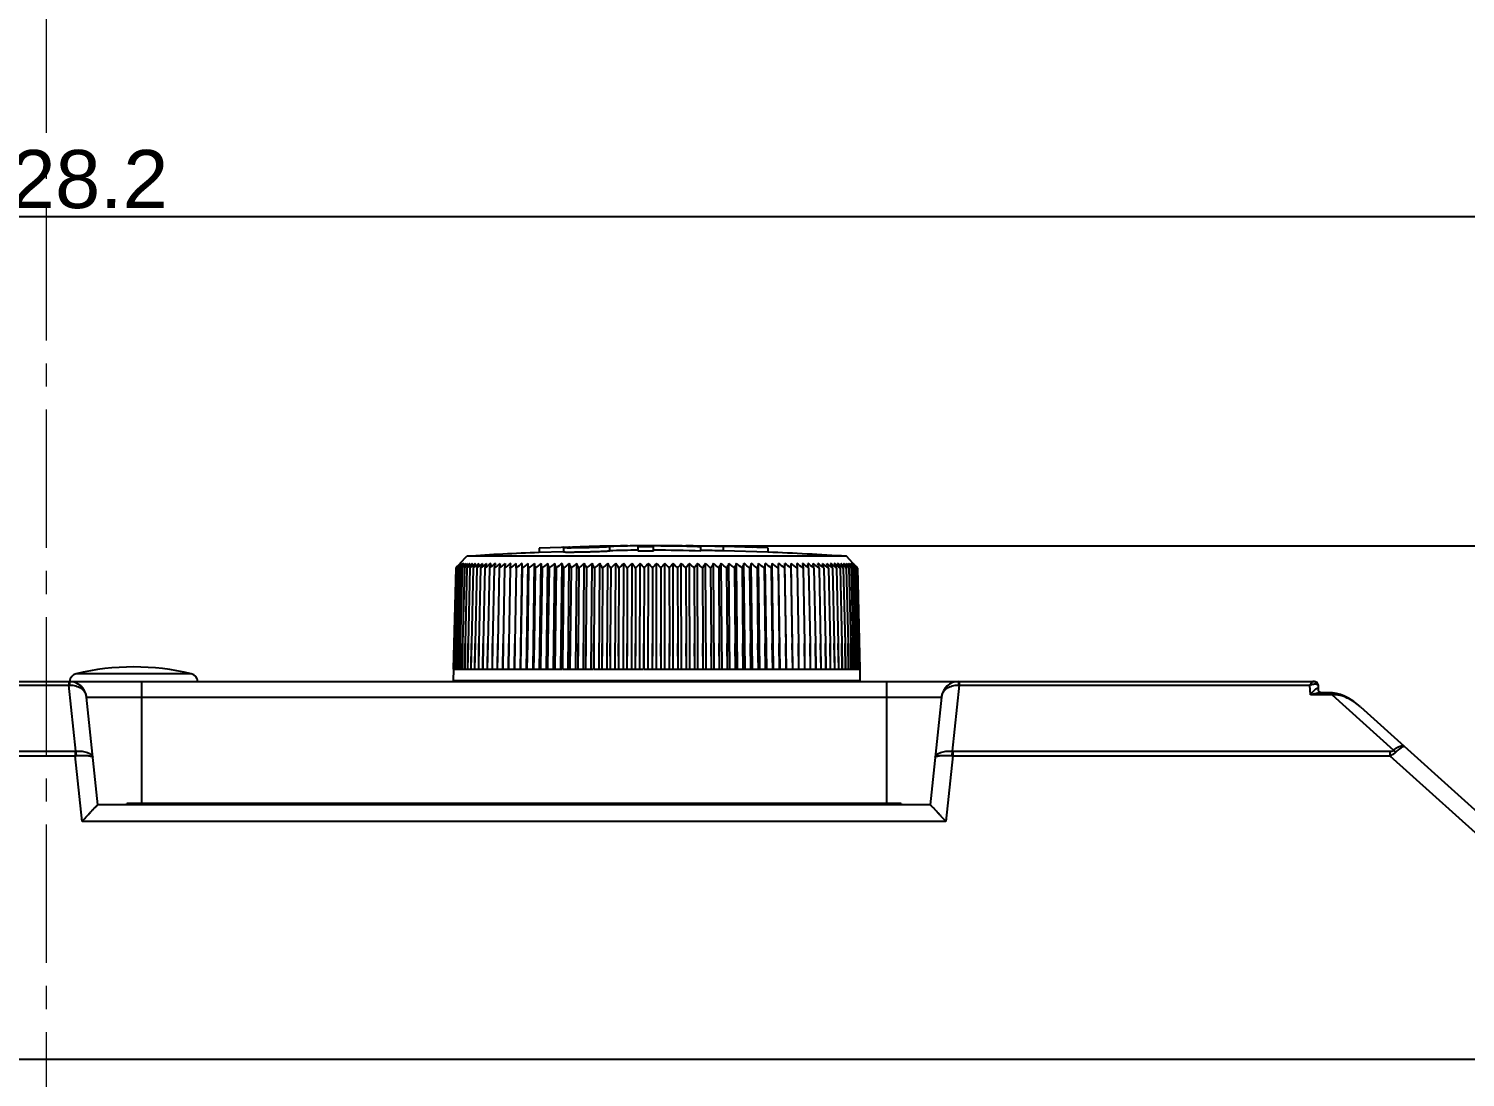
# Model space of a CAD drawing. Header units: millimetres. Extents: x 5329 to 6973, y -914 to -356.
# Drawn here: x 6537.2 to 6636.1, y -632.5 to -560.3 of the extents above; entities that cross this region are included whole.
import ezdxf

# ---------------------------------------------------------------- set-up
doc = ezdxf.new("R2010")
doc.units = ezdxf.units.MM
doc.header["$PDMODE"] = 3
doc.header["$PDSIZE"] = 1
doc.linetypes.add('CENTER', pattern=[17.8, 10.75, -2.35, 2.35, -2.35])
doc.linetypes.add('CENTER2', pattern=[28.575, 19.05, -3.175, 3.175, -3.175])
doc.layers.get('0').update_dxf_attribs({"linetype": 'CONTINUOUS'})
doc.layers.get('Defpoints').update_dxf_attribs({"linetype": 'CONTINUOUS'})
doc.layers.add('3', color=112, linetype='CENTER', lineweight=15)
doc.layers.add('Dim', color=1, linetype='CONTINUOUS')
doc.styles.add('OMI-1', font='arial.ttf', dxfattribs={"oblique": 1})
doc.dimstyles.new('1', dxfattribs={"dimtxt": 4, "dimasz": 2.5, "dimexe": 0.8, "dimexo": 0.3, "dimgap": 0.5, "dimtad": 1, "dimtoh": 1, "dimdec": 1, "dimzin": 0, "dimdsep": 46, "dimtxsty": 'OMI-1', "dimcen": 0, "dimclrd": 256, "dimclre": 256, "dimclrt": 256, "dimadec": 0, "dimazin": 0, "dimtfac": 0.8, "dimtdec": 1, "dimtix": 1, "dimtmove": 0, "dimatfit": 3, "dimfxl": 1, "dimtolj": 1, "dimtzin": 0, "dimarcsym": 0})

# ---------------------------------------------------------------- blocks, each defined once
blk = doc.blocks.new('*D6100')
at = {"layer": 'Defpoints', "color": 0}
for p in [(6653.903, -573.242), (6425.679, -626.76), (6653.903, -631.518)]:
    blk.add_point(p, dxfattribs=at)
at = {"layer": 'Dim', "lineweight": -2}
for p, q in [((6425.679, -626.46), (6425.679, -572.442)), ((6653.903, -631.218), (6653.903, -572.442)), ((6428.179, -573.242), (6651.403, -573.242))]:
    blk.add_line(p, q, dxfattribs=at)
at = {"layer": 'Dim'}
for points in [[(6428.179, -572.826), (6428.179, -573.659), (6425.679, -573.242)], [(6651.403, -573.659), (6651.403, -572.826), (6653.903, -573.242)]]:
    blk.add_solid(points, dxfattribs=at)
at = {"layer": 'Dim', "insert": (6539.791, -570.7), "char_height": 4, "attachment_point": 5, "style": 'OMI-1'}
blk.add_mtext('\\A1;228.2', dxfattribs=at)
blk = doc.blocks.new('*D6103')
at = {"layer": 'Defpoints', "color": 0}
for p in [(6580.446, -595.917), (6681.142, -770.807), (6696.606, -770.807)]:
    blk.add_point(p, dxfattribs=at)
at = {"layer": 'Dim', "lineweight": -2}
for p, q in [((6580.746, -595.917), (6697.406, -595.917)), ((6696.606, -598.417), (6696.606, -768.307)), ((6681.442, -770.807), (6697.406, -770.807))]:
    blk.add_line(p, q, dxfattribs=at)
at = {"layer": 'Dim'}
for points in [[(6697.022, -598.417), (6696.189, -598.417), (6696.606, -595.917)], [(6696.189, -768.307), (6697.022, -768.307), (6696.606, -770.807)]]:
    blk.add_solid(points, dxfattribs=at)
at = {"layer": 'Dim', "insert": (6694.063, -684.432), "char_height": 4, "attachment_point": 5, "rotation": 90, "style": 'OMI-1'}
blk.add_mtext('\\A1;\\A1;175.0', dxfattribs=at)

msp = doc.modelspace()

# ---------------------------------------------------------------- linework, layer by layer
at = {"color": 7, "linetype": 'Continuous'}
for p, q in [((6575.413, -595.981), (6572.353, -596.08)), ((6572.353, -596.08), (6572.353, -596.381)), ((6574.044, -596.326), (6572.353, -596.381)), ((6574.032, -596.026), (6573.929, -596.029)), ((6574.044, -596.025), (6574.032, -596.026)), ((6574.045, -596.061), (6574.045, -596.361)), ((6574.454, -596.012), (6574.413, -596.013)), ((6575.094, -596.066), (6575.009, -596.067)), ((6575.55, -595.992), (6575.619, -595.991)), ((6575.701, -596.053), (6575.62, -596.055)), ((6576.111, -595.98), (6576.145, -595.98)), ((6577.041, -595.955), (6577.211, -595.951)), ((6577.194, -595.951), (6577.211, -595.951)), ((6577.195, -595.985), (6577.195, -596.285)), ((6579.178, -596.29), (6579.178, -595.925)), ((6580.228, -596.286), (6580.228, -595.921)), ((6580.369, -595.922), (6580.228, -595.921)), ((6580.524, -595.923), (6580.369, -595.922)), ((6582.525, -595.959), (6582.378, -595.955)), ((6582.447, -595.937), (6582.447, -595.927)), ((6583.497, -596.292), (6583.497, -595.941)), ((6585.043, -596.27), (6585.043, -595.97)), ((6588.103, -596.063), (6585.043, -595.97)), ((6588.103, -596.364), (6585.043, -596.27)), ((6586.032, -596), (6586.003, -595.999)), ((6586.619, -596.018), (6586.528, -596.015)), ((6587.039, -596.031), (6586.619, -596.018)), ((6588.103, -596.063), (6588.103, -596.364)), ((6566.783, -597.289), (6566.832, -597.235)), ((6566.832, -597.235), (6566.881, -597.182)), ((6566.93, -597.129), (6566.879, -597.182)), ((6566.881, -597.182), (6566.93, -597.129)), ((6566.953, -597.129), (6566.901, -597.182)), ((6566.907, -597.182), (6566.953, -597.129)), ((6566.928, -597.127), (6567.381, -596.644)), ((6593.511, -596.644), (6567.381, -596.644)), ((6567.382, -597.193), (6567.425, -597.129)), ((6570.369, -597.453), (6570.399, -597.129)), ((6570.774, -597.453), (6570.787, -597.129)), ((6571.068, -604.407), (6571.191, -597.129)), ((6571.196, -597.453), (6571.191, -597.129)), ((6571.494, -604.407), (6571.612, -597.129)), ((6571.634, -597.453), (6571.612, -597.129)), ((6571.936, -604.407), (6572.048, -597.129)), ((6572.393, -604.407), (6572.499, -597.129)), ((6572.864, -604.407), (6572.964, -597.129)), ((6573.349, -604.407), (6573.443, -597.129)), ((6573.846, -604.407), (6573.933, -597.129)), ((6574.354, -604.407), (6574.435, -597.129)), ((6574.874, -604.407), (6574.947, -597.129)), ((6575.403, -604.407), (6575.469, -597.129)), ((6575.94, -604.407), (6576, -597.129)), ((6576.486, -604.407), (6576.538, -597.129)), ((6577.039, -604.407), (6577.084, -597.129)), ((6577.597, -604.407), (6577.635, -597.129)), ((6578.161, -604.407), (6578.191, -597.129)), ((6578.729, -604.407), (6578.751, -597.129)), ((6579.299, -604.407), (6579.315, -597.129)), ((6579.872, -604.407), (6579.88, -597.129)), ((6580.446, -604.407), (6580.446, -597.129)), ((6581.02, -604.407), (6581.012, -597.129)), ((6581.592, -604.407), (6581.577, -597.129)), ((6582.163, -604.407), (6582.14, -597.129)), ((6582.731, -604.407), (6582.7, -597.129)), ((6583.294, -604.407), (6583.257, -597.129)), ((6583.853, -604.407), (6583.808, -597.129)), ((6584.406, -604.407), (6584.353, -597.129)), ((6584.951, -604.407), (6584.892, -597.129)), ((6585.489, -604.407), (6585.423, -597.129)), ((6586.018, -604.407), (6585.945, -597.129)), ((6586.537, -604.407), (6586.457, -597.129)), ((6587.046, -604.407), (6586.959, -597.129)), ((6587.543, -604.407), (6587.449, -597.129)), ((6588.027, -604.407), (6587.927, -597.129)), ((6588.499, -604.407), (6588.392, -597.129)), ((6588.956, -604.407), (6588.843, -597.129)), ((6589.28, -597.129), (6589.257, -597.453)), ((6589.398, -604.407), (6589.28, -597.129)), ((6589.7, -597.129), (6589.696, -597.453)), ((6589.824, -604.407), (6589.7, -597.129)), ((6590.105, -597.129), (6590.118, -597.453)), ((6590.493, -597.129), (6590.523, -597.453)), ((6593.467, -597.129), (6593.51, -597.193)), ((6593.964, -597.127), (6593.511, -596.644)), ((6593.991, -597.182), (6593.938, -597.129)), ((6593.938, -597.129), (6593.985, -597.182)), ((6594.013, -597.182), (6593.962, -597.129)), ((6593.962, -597.129), (6594.011, -597.182)), ((6594.011, -597.182), (6594.06, -597.235)), ((6594.06, -597.235), (6594.109, -597.289)), ((6566.622, -597.453), (6566.446, -604.407)), ((6566.635, -597.453), (6566.503, -602.647)), ((6566.671, -597.453), (6566.539, -602.647)), ((6566.731, -597.453), (6566.601, -602.647)), ((6566.713, -597.357), (6566.622, -597.453)), ((6566.723, -597.363), (6566.635, -597.453)), ((6566.744, -597.381), (6566.671, -597.453)), ((6566.816, -597.453), (6566.686, -602.647)), ((6566.789, -597.398), (6566.731, -597.453)), ((6566.832, -597.357), (6566.789, -597.398)), ((6566.924, -597.453), (6566.795, -602.647)), ((6566.875, -597.398), (6566.816, -597.453)), ((6566.997, -597.388), (6566.924, -597.453)), ((6567.057, -597.453), (6566.929, -602.647)), ((6566.965, -597.398), (6566.971, -597.39)), ((6567.144, -597.376), (6567.057, -597.453)), ((6567.057, -597.453), (6567.107, -597.38)), ((6567.057, -597.453), (6567.107, -597.38)), ((6567.212, -597.453), (6567.086, -602.647)), ((6567.314, -597.365), (6567.212, -597.453)), ((6567.391, -597.453), (6567.267, -602.647)), ((6567.593, -597.453), (6567.471, -602.647)), ((6567.817, -597.453), (6567.697, -602.647)), ((6568.064, -597.453), (6567.946, -602.647)), ((6568.332, -597.453), (6568.217, -602.647)), ((6568.622, -597.453), (6568.509, -602.647)), ((6568.932, -597.453), (6568.822, -602.647)), ((6569.262, -597.453), (6569.156, -602.647)), ((6569.612, -597.453), (6569.509, -602.647)), ((6569.982, -597.453), (6569.882, -602.647)), ((6570.369, -597.453), (6570.273, -602.647)), ((6570.774, -597.453), (6570.682, -602.647)), ((6571.196, -597.453), (6571.108, -602.647)), ((6571.634, -597.453), (6571.55, -602.647)), ((6572.088, -597.453), (6572.008, -602.647)), ((6572.557, -597.453), (6572.481, -602.647)), ((6573.039, -597.453), (6572.968, -602.647)), ((6573.534, -597.453), (6573.468, -602.647)), ((6574.041, -597.453), (6573.98, -602.647)), ((6574.56, -597.453), (6574.504, -602.647)), ((6575.089, -597.453), (6575.038, -602.647)), ((6575.627, -597.453), (6575.581, -602.647)), ((6576.174, -597.453), (6576.133, -602.647)), ((6576.728, -597.453), (6576.693, -602.647)), ((6577.289, -597.453), (6577.259, -602.647)), ((6577.856, -597.453), (6577.831, -602.647)), ((6578.426, -597.453), (6578.407, -602.647)), ((6579.001, -597.453), (6578.987, -602.647)), ((6579.578, -597.453), (6579.57, -602.647)), ((6580.156, -597.453), (6580.154, -602.647)), ((6580.735, -597.453), (6580.738, -602.647)), ((6581.314, -597.453), (6581.322, -602.647)), ((6581.891, -597.453), (6581.905, -602.647)), ((6582.465, -597.453), (6582.484, -602.647)), ((6583.036, -597.453), (6583.061, -602.647)), ((6583.602, -597.453), (6583.633, -602.647)), ((6584.163, -597.453), (6584.199, -602.647)), ((6584.718, -597.453), (6584.758, -602.647)), ((6585.264, -597.453), (6585.31, -602.647)), ((6585.803, -597.453), (6585.854, -602.647)), ((6586.332, -597.453), (6586.388, -602.647)), ((6586.85, -597.453), (6586.911, -602.647)), ((6587.358, -597.453), (6587.424, -602.647)), ((6587.853, -597.453), (6587.923, -602.647)), ((6588.335, -597.453), (6588.41, -602.647)), ((6588.803, -597.453), (6588.883, -602.647)), ((6589.257, -597.453), (6589.341, -602.647)), ((6589.696, -597.453), (6589.784, -602.647)), ((6590.118, -597.453), (6590.21, -602.647)), ((6590.523, -597.453), (6590.619, -602.647)), ((6590.91, -597.453), (6591.01, -602.647)), ((6591.279, -597.453), (6591.383, -602.647)), ((6591.629, -597.453), (6591.736, -602.647)), ((6591.96, -597.453), (6592.07, -602.647)), ((6592.27, -597.453), (6592.383, -602.647)), ((6592.559, -597.453), (6592.675, -602.647)), ((6592.828, -597.453), (6592.946, -602.647)), ((6593.074, -597.453), (6593.195, -602.647)), ((6593.299, -597.453), (6593.421, -602.647)), ((6593.5, -597.453), (6593.625, -602.647)), ((6593.679, -597.453), (6593.577, -597.365)), ((6593.679, -597.453), (6593.577, -597.365)), ((6593.679, -597.453), (6593.806, -602.647)), ((6593.835, -597.453), (6593.748, -597.376)), ((6593.784, -597.38), (6593.835, -597.453)), ((6593.835, -597.453), (6593.963, -602.647)), ((6593.967, -597.453), (6593.895, -597.388)), ((6593.921, -597.39), (6593.927, -597.398)), ((6593.967, -597.453), (6594.096, -602.647)), ((6594.076, -597.453), (6594.018, -597.399)), ((6594.103, -597.398), (6594.06, -597.357)), ((6594.076, -597.453), (6594.206, -602.647)), ((6594.16, -597.453), (6594.103, -597.398)), ((6594.221, -597.453), (6594.148, -597.381)), ((6594.16, -597.453), (6594.291, -602.647)), ((6594.257, -597.453), (6594.169, -597.363)), ((6594.218, -597.398), (6594.178, -597.357)), ((6594.269, -597.453), (6594.218, -597.398)), ((6594.221, -597.453), (6594.352, -602.647)), ((6594.257, -597.453), (6594.389, -602.647)), ((6594.269, -597.453), (6594.446, -604.407)), ((6566.503, -602.647), (6566.472, -604.407)), ((6566.473, -604.407), (6566.503, -602.647)), ((6566.539, -602.647), (6566.508, -604.407)), ((6566.51, -604.407), (6566.539, -602.647)), ((6566.601, -602.647), (6566.568, -604.407)), ((6566.572, -604.407), (6566.601, -602.647)), ((6566.686, -602.647), (6566.653, -604.407)), ((6566.658, -604.407), (6566.686, -602.647)), ((6566.795, -602.647), (6566.763, -604.407)), ((6566.768, -604.407), (6566.795, -602.647)), ((6566.929, -602.647), (6566.896, -604.407)), ((6566.903, -604.407), (6566.929, -602.647)), ((6567.086, -602.647), (6567.053, -604.407)), ((6567.061, -604.407), (6567.086, -602.647)), ((6567.267, -602.647), (6567.233, -604.407)), ((6567.242, -604.407), (6567.267, -602.647)), ((6567.471, -602.647), (6567.437, -604.407)), ((6567.447, -604.407), (6567.471, -602.647)), ((6567.697, -602.647), (6567.664, -604.407)), ((6567.674, -604.407), (6567.697, -602.647)), ((6567.946, -602.647), (6567.913, -604.407)), ((6567.924, -604.407), (6567.946, -602.647)), ((6568.217, -602.647), (6568.183, -604.407)), ((6568.196, -604.407), (6568.217, -602.647)), ((6568.509, -602.647), (6568.476, -604.407)), ((6568.49, -604.407), (6568.509, -602.647)), ((6568.822, -602.647), (6568.789, -604.407)), ((6568.804, -604.407), (6568.822, -602.647)), ((6569.156, -602.647), (6569.123, -604.407)), ((6569.139, -604.407), (6569.156, -602.647)), ((6569.509, -602.647), (6569.477, -604.407)), ((6569.493, -604.407), (6569.509, -602.647)), ((6569.882, -602.647), (6569.85, -604.407)), ((6569.867, -604.407), (6569.882, -602.647)), ((6570.273, -602.647), (6570.241, -604.407)), ((6570.26, -604.407), (6570.273, -602.647)), ((6570.682, -602.647), (6570.651, -604.407)), ((6570.67, -604.407), (6570.682, -602.647)), ((6571.108, -602.647), (6571.078, -604.407)), ((6571.097, -604.407), (6571.108, -602.647)), ((6571.55, -602.647), (6571.521, -604.407)), ((6571.541, -604.407), (6571.55, -602.647)), ((6572.008, -602.647), (6571.979, -604.407)), ((6572, -604.407), (6572.008, -602.647)), ((6572.481, -602.647), (6572.453, -604.407)), ((6572.475, -604.407), (6572.481, -602.647)), ((6572.968, -602.647), (6572.941, -604.407)), ((6572.963, -604.407), (6572.968, -602.647)), ((6573.468, -602.647), (6573.441, -604.407)), ((6573.464, -604.407), (6573.468, -602.647)), ((6573.98, -602.647), (6573.954, -604.407)), ((6573.978, -604.407), (6573.98, -602.647)), ((6574.504, -602.647), (6574.479, -604.407)), ((6574.503, -604.407), (6574.504, -602.647)), ((6575.038, -602.647), (6575.014, -604.407)), ((6575.038, -604.407), (6575.038, -602.647)), ((6575.581, -602.647), (6575.558, -604.407)), ((6575.583, -604.407), (6575.581, -602.647)), ((6576.133, -602.647), (6576.111, -604.407)), ((6576.137, -604.407), (6576.133, -602.647)), ((6576.693, -602.647), (6576.672, -604.407)), ((6576.697, -604.407), (6576.693, -602.647)), ((6577.259, -602.647), (6577.239, -604.407)), ((6577.265, -604.407), (6577.259, -602.647)), ((6577.831, -602.647), (6577.812, -604.407)), ((6577.838, -604.407), (6577.831, -602.647)), ((6578.407, -602.647), (6578.39, -604.407)), ((6578.416, -604.407), (6578.407, -602.647)), ((6578.987, -602.647), (6578.971, -604.407)), ((6578.997, -604.407), (6578.987, -602.647)), ((6579.57, -602.647), (6579.554, -604.407)), ((6579.581, -604.407), (6579.57, -602.647)), ((6580.154, -602.647), (6580.14, -604.407)), ((6580.166, -604.407), (6580.154, -602.647)), ((6580.738, -602.647), (6580.726, -604.407)), ((6580.752, -604.407), (6580.738, -602.647)), ((6581.322, -602.647), (6581.311, -604.407)), ((6581.337, -604.407), (6581.322, -602.647)), ((6581.905, -602.647), (6581.895, -604.407)), ((6581.921, -604.407), (6581.905, -602.647)), ((6582.484, -602.647), (6582.476, -604.407)), ((6582.502, -604.407), (6582.484, -602.647)), ((6583.061, -602.647), (6583.054, -604.407)), ((6583.08, -604.407), (6583.061, -602.647)), ((6583.633, -602.647), (6583.627, -604.407)), ((6583.652, -604.407), (6583.633, -602.647)), ((6584.199, -602.647), (6584.194, -604.407)), ((6584.22, -604.407), (6584.199, -602.647)), ((6584.758, -602.647), (6584.755, -604.407)), ((6584.78, -604.407), (6584.758, -602.647)), ((6585.31, -602.647), (6585.309, -604.407)), ((6585.333, -604.407), (6585.31, -602.647)), ((6585.854, -602.647), (6585.853, -604.407)), ((6585.878, -604.407), (6585.854, -602.647)), ((6586.413, -604.407), (6586.388, -602.647)), ((6586.388, -602.647), (6586.389, -604.407)), ((6586.937, -604.407), (6586.911, -602.647)), ((6586.911, -602.647), (6586.914, -604.407)), ((6587.45, -604.407), (6587.424, -602.647)), ((6587.424, -602.647), (6587.427, -604.407)), ((6587.951, -604.407), (6587.923, -602.647)), ((6587.923, -602.647), (6587.929, -604.407)), ((6588.439, -604.407), (6588.41, -602.647)), ((6588.41, -602.647), (6588.417, -604.407)), ((6588.912, -604.407), (6588.883, -602.647)), ((6588.883, -602.647), (6588.891, -604.407)), ((6589.371, -604.407), (6589.341, -602.647)), ((6589.341, -602.647), (6589.351, -604.407)), ((6589.814, -604.407), (6589.784, -602.647)), ((6589.784, -602.647), (6589.794, -604.407)), ((6590.241, -604.407), (6590.21, -602.647)), ((6590.21, -602.647), (6590.222, -604.407)), ((6590.65, -604.407), (6590.619, -602.647)), ((6590.619, -602.647), (6590.632, -604.407)), ((6591.042, -604.407), (6591.01, -602.647)), ((6591.01, -602.647), (6591.025, -604.407)), ((6591.383, -602.647), (6591.398, -604.407)), ((6591.415, -604.407), (6591.383, -602.647)), ((6591.736, -602.647), (6591.753, -604.407)), ((6591.769, -604.407), (6591.736, -602.647)), ((6592.102, -604.407), (6592.07, -602.647)), ((6592.07, -602.647), (6592.088, -604.407)), ((6592.416, -604.407), (6592.383, -602.647)), ((6592.383, -602.647), (6592.402, -604.407)), ((6592.708, -604.407), (6592.675, -602.647)), ((6592.675, -602.647), (6592.696, -604.407)), ((6592.979, -604.407), (6592.946, -602.647)), ((6592.946, -602.647), (6592.967, -604.407)), ((6593.228, -604.407), (6593.195, -602.647)), ((6593.195, -602.647), (6593.217, -604.407)), ((6593.455, -604.407), (6593.421, -602.647)), ((6593.421, -602.647), (6593.445, -604.407)), ((6593.658, -604.407), (6593.625, -602.647)), ((6593.625, -602.647), (6593.65, -604.407)), ((6593.839, -604.407), (6593.806, -602.647)), ((6593.806, -602.647), (6593.831, -604.407)), ((6593.996, -604.407), (6593.963, -602.647)), ((6593.963, -602.647), (6593.989, -604.407)), ((6594.129, -604.407), (6594.096, -602.647)), ((6594.096, -602.647), (6594.123, -604.407)), ((6594.238, -604.407), (6594.206, -602.647)), ((6594.206, -602.647), (6594.234, -604.407)), ((6594.323, -604.407), (6594.291, -602.647)), ((6594.291, -602.647), (6594.32, -604.407)), ((6594.384, -604.407), (6594.352, -602.647)), ((6594.352, -602.647), (6594.382, -604.407)), ((6594.42, -604.407), (6594.389, -602.647)), ((6594.389, -602.647), (6594.419, -604.407)), ((6548.408, -604.742), (6540.484, -604.742)), ((6566.46, -604.407), (6566.446, -605.207)), ((6566.446, -604.407), (6566.468, -604.407)), ((6594.446, -605.207), (6566.446, -605.207)), ((6566.473, -604.407), (6566.5, -604.407)), ((6566.51, -604.407), (6566.568, -604.407)), ((6566.572, -604.407), (6566.653, -604.407)), ((6566.658, -604.407), (6566.763, -604.407)), ((6566.768, -604.407), (6566.896, -604.407)), ((6566.903, -604.407), (6567.053, -604.407)), ((6567.061, -604.407), (6567.233, -604.407)), ((6567.242, -604.407), (6567.437, -604.407)), ((6567.447, -604.407), (6567.664, -604.407)), ((6567.674, -604.407), (6567.913, -604.407)), ((6567.924, -604.407), (6568.183, -604.407)), ((6568.196, -604.407), (6568.476, -604.407)), ((6568.49, -604.407), (6568.789, -604.407)), ((6568.804, -604.407), (6569.123, -604.407)), ((6569.139, -604.407), (6569.477, -604.407)), ((6569.493, -604.407), (6569.85, -604.407)), ((6569.867, -604.407), (6570.241, -604.407)), ((6570.26, -604.407), (6570.651, -604.407)), ((6570.67, -604.407), (6571.078, -604.407)), ((6571.097, -604.407), (6571.521, -604.407)), ((6571.541, -604.407), (6571.979, -604.407)), ((6572, -604.407), (6572.453, -604.407)), ((6572.475, -604.407), (6572.941, -604.407)), ((6572.963, -604.407), (6573.441, -604.407)), ((6573.464, -604.407), (6573.954, -604.407)), ((6573.978, -604.407), (6574.479, -604.407)), ((6574.503, -604.407), (6575.014, -604.407)), ((6575.038, -604.407), (6575.558, -604.407)), ((6575.583, -604.407), (6576.111, -604.407)), ((6576.046, -605.207), (6576.047, -605.257)), ((6576.137, -604.407), (6576.672, -604.407)), ((6576.697, -604.407), (6577.239, -604.407)), ((6577.265, -604.407), (6577.812, -604.407)), ((6577.838, -604.407), (6578.39, -604.407)), ((6578.416, -604.407), (6578.971, -604.407)), ((6578.997, -604.407), (6579.554, -604.407)), ((6579.581, -604.407), (6580.14, -604.407)), ((6580.166, -604.407), (6580.726, -604.407)), ((6580.752, -604.407), (6581.311, -604.407)), ((6581.337, -604.407), (6581.895, -604.407)), ((6581.921, -604.407), (6582.476, -604.407)), ((6582.502, -604.407), (6583.054, -604.407)), ((6583.08, -604.407), (6583.627, -604.407)), ((6583.652, -604.407), (6584.194, -604.407)), ((6584.22, -604.407), (6584.755, -604.407)), ((6584.78, -604.407), (6585.309, -604.407)), ((6584.845, -605.257), (6584.846, -605.207)), ((6585.333, -604.407), (6585.853, -604.407)), ((6585.878, -604.407), (6586.389, -604.407)), ((6586.413, -604.407), (6586.914, -604.407)), ((6586.937, -604.407), (6587.427, -604.407)), ((6587.45, -604.407), (6587.929, -604.407)), ((6587.951, -604.407), (6588.417, -604.407)), ((6588.439, -604.407), (6588.891, -604.407)), ((6588.912, -604.407), (6589.351, -604.407)), ((6589.371, -604.407), (6589.794, -604.407)), ((6589.814, -604.407), (6590.222, -604.407)), ((6590.241, -604.407), (6590.632, -604.407)), ((6590.65, -604.407), (6591.025, -604.407)), ((6591.042, -604.407), (6591.398, -604.407)), ((6591.415, -604.407), (6591.753, -604.407)), ((6591.769, -604.407), (6592.088, -604.407)), ((6592.102, -604.407), (6592.402, -604.407)), ((6592.416, -604.407), (6592.696, -604.407)), ((6592.708, -604.407), (6592.967, -604.407)), ((6592.979, -604.407), (6593.217, -604.407)), ((6593.228, -604.407), (6593.445, -604.407)), ((6593.455, -604.407), (6593.65, -604.407)), ((6593.658, -604.407), (6593.831, -604.407)), ((6593.839, -604.407), (6593.989, -604.407)), ((6593.996, -604.407), (6594.123, -604.407)), ((6594.129, -604.407), (6594.234, -604.407)), ((6594.238, -604.407), (6594.32, -604.407)), ((6594.323, -604.407), (6594.382, -604.407)), ((6594.384, -604.407), (6594.419, -604.407)), ((6594.424, -604.407), (6594.446, -604.407)), ((6594.432, -604.407), (6594.446, -605.207)), ((6530.721, -605.257), (6625.702, -605.257)), ((6530.721, -605.513), (6539.975, -605.513)), ((6539.975, -605.257), (6539.975, -605.513)), ((6540.454, -610.067), (6539.975, -605.513)), ((6544.976, -605.257), (6544.976, -613.657)), ((6596.276, -605.257), (6596.276, -613.657)), ((6601.277, -605.513), (6600.798, -610.067)), ((6601.277, -605.257), (6601.277, -605.513)), ((6601.277, -605.513), (6625.417, -605.513)), ((6625.452, -606.182), (6625.417, -605.513)), ((6626.943, -606.182), (6625.452, -606.182)), ((6626.021, -605.915), (6626.002, -605.542)), ((6626.04, -605.938), (6626.026, -605.913)), ((6626.943, -606.054), (6626.22, -606.054)), ((6626.943, -606.182), (6626.943, -606.054)), ((6626.943, -606.182), (6631.178, -609.994)), ((6541.976, -613.757), (6541.195, -606.332)), ((6541.195, -606.332), (6600.056, -606.332)), ((6600.056, -606.332), (6599.276, -613.757)), ((6628.891, -607.009), (6640.889, -617.812)), ((6455.059, -610.068), (6540.421, -610.068)), ((6540.421, -610.068), (6540.421, -610.381)), ((6600.831, -610.068), (6600.831, -610.381)), ((6600.831, -610.068), (6630.912, -610.068)), ((6630.912, -610.068), (6630.912, -610.381)), ((6455.059, -610.381), (6540.421, -610.381)), ((6540.895, -614.895), (6540.421, -610.381)), ((6600.831, -610.381), (6600.356, -614.895)), ((6600.831, -610.381), (6630.912, -610.381)), ((6630.912, -610.381), (6640.086, -618.641)), ((6599.277, -613.757), (6541.975, -613.757)), ((6543.976, -613.757), (6543.976, -613.657)), ((6597.276, -613.657), (6543.976, -613.657)), ((6597.276, -613.657), (6597.276, -613.757)), ((6600.356, -614.895), (6540.895, -614.895)), ((6434.946, -631.257), (6641.946, -631.257))]:
    msp.add_line(p, q, dxfattribs=at)
for points in [[(6626.22, -606.054), (6626.22, -606.054), (6626.206, -606.052), (6626.179, -606.046), (6626.146, -606.033), (6626.113, -606.014), (6626.082, -605.99), (6626.057, -605.963), (6626.039, -605.937)], [(6626.22, -606.054), (6626.218, -606.054), (6626.199, -606.051), (6626.166, -606.042), (6626.128, -606.023), (6626.092, -605.998), (6626.062, -605.969), (6626.04, -605.938)], [(6628.891, -607.009), (6628.641, -606.798), (6628.365, -606.595), (6628.085, -606.421), (6627.805, -606.275), (6627.525, -606.162), (6627.247, -606.086), (6626.974, -606.054), (6626.943, -606.054)]]:
    msp.add_lwpolyline(points, dxfattribs=at)
for centre, radius, start, end in [((6577.117, -660.54), 64.566, 91.71445, 91.87532), ((6577.379, -669.316), 73.346, 91.42905, 91.71417), ((6580.446, -796.217), 200.299, 90.57495, 91.43971), ((6576.232, -621.392), 25.393, 91.3806, 91.57635), ((6576.231, -621.353), 25.354, 91.17634, 91.38109), ((6577.172, -656.689), 60.718, 90.82458, 90.9695), ((6579.705, -696.138), 100.218, 91.52336, 91.94772), ((6580.447, -696.121), 100.204, 91.14976, 91.86003), ((6580.446, -696.26), 100.043, 90.72627, 91.86285), ((6579.704, -696.099), 100.18, 90.85188, 91.42598), ((6579.704, -696.083), 100.163, 90.72512, 90.85187), ((6580.446, -696.088), 100.171, 90.72511, 91.14973), ((6580.446, -796.217), 200.3, 90.06228, 90.36263), ((6580.446, -796.217), 200.231, 90.06223, 90.36268), ((6580.446, -796.217), 199.931, 90.06232, 90.36323), ((6579.703, -696.267), 100.047, 87.8265, 89.69897), ((6580.446, -696.079), 100.162, 88.85512, 89.99996), ((6579.703, -696.095), 100.176, 88.46974, 89.53059), ((6580.446, -796.217), 200.3, 89.12692, 89.42754), ((6579.702, -696.151), 100.232, 87.82983, 88.38559), ((6580.446, -796.217), 200.299, 88.68473, 89.12716), ((6580.446, -796.217), 199.999, 88.68276, 89.12585), ((6599.578, -628.314), 45.149, 136.40671, 136.71265), ((6599.549, -629.437), 45.895, 135.3467, 135.6634), ((6600.083, -626.22), 44.09, 138.80475, 139.14903), ((6599.381, -630.337), 46.382, 134.27717, 134.72168), ((6600.235, -624.957), 43.347, 140.05952, 140.52287), ((6599.34, -631.27), 46.977, 133.38384, 133.78772), ((6600.737, -623.893), 43.008, 141.51524, 141.97707), ((6599.657, -632.5), 48.029, 132.56899, 133.04242), ((6601.335, -622.799), 42.737, 143.08295, 143.5203), ((6599.771, -633.43), 48.716, 131.82618, 132.28087), ((6602.137, -621.744), 42.669, 144.76826, 145.18113), ((6599.919, -634.308), 49.378, 131.15286, 131.5873), ((6604.094, -621.324), 43.932, 146.68286, 147.08818), ((6600.099, -635.133), 50.013, 130.54573, 130.9602), ((6580.446, -796.217), 200, 92.31895, 93.74561), ((6605.137, -620.127), 44.032, 148.51282, 149.00722), ((6600.308, -635.898), 50.612, 130.00179, 130.39664), ((6601.049, -637.212), 51.962, 129.52073, 130.08033), ((6607.007, -619.255), 45.042, 150.57767, 151.051), ((6601.35, -637.91), 52.546, 129.09556, 129.65393), ((6609.426, -618.451), 46.607, 152.77478, 153.223), ((6601.667, -638.532), 53.071, 128.72637, 129.28361), ((6612.589, -617.723), 48.921, 155.10461, 155.52335), ((6601.997, -639.074), 53.531, 128.41136, 128.9676), ((6616.794, -617.082), 52.286, 157.56559, 157.9502), ((6602.339, -639.533), 53.921, 128.14898, 128.70439), ((6622.526, -616.543), 57.185, 160.15371, 160.49937), ((6602.69, -639.904), 54.237, 127.93794, 128.4927), ((6630.63, -616.124), 64.461, 162.8621, 163.16402), ((6603.048, -640.185), 54.474, 127.77722, 128.33154), ((6642.716, -615.857), 75.724, 165.68083, 165.93437), ((6603.412, -640.374), 54.631, 127.66603, 128.22013), ((6662.285, -615.807), 94.473, 168.59675, 168.79767), ((6603.781, -640.47), 54.706, 127.60382, 128.15794), ((6698.675, -616.14), 130.043, 171.59356, 171.73822), ((6604.153, -640.471), 54.698, 127.59031, 128.14467), ((6604.528, -640.378), 54.607, 127.62541, 128.18026), ((6604.906, -640.191), 54.432, 127.7093, 128.26488), ((6605.285, -639.912), 54.177, 127.8424, 128.39894), ((6453.91, -611.75), 119.04, 6.89771, 7.05524), ((6605.667, -639.542), 53.842, 128.02534, 128.58306), ((6485.702, -612.561), 88.159, 9.86759, 10.08197), ((6606.05, -639.084), 53.431, 128.25902, 128.81814), ((6503.468, -613.219), 71.335, 12.76831, 13.03599), ((6606.436, -638.54), 52.948, 128.54458, 129.1053), ((6514.734, -613.852), 61.044, 15.58289, 15.89968), ((6606.824, -637.916), 52.397, 128.88343, 129.44591), ((6522.464, -614.508), 54.324, 18.29722, 18.65848), ((6607.217, -637.214), 51.783, 129.27722, 129.8416), ((6528.062, -615.21), 49.773, 20.90018, 21.30101), ((6607.616, -636.439), 51.113, 129.7279, 130.2943), ((6532.279, -615.965), 46.641, 23.38359, 23.81909), ((6608.022, -635.598), 50.394, 130.2377, 130.80616), ((6535.553, -616.776), 44.49, 25.74209, 26.20747), ((6608.437, -634.695), 49.633, 130.80914, 131.37967), ((6538.158, -617.644), 43.046, 27.97282, 28.46355), ((6608.865, -633.738), 48.839, 131.44504, 132.01759), ((6540.272, -618.565), 42.128, 30.07505, 30.58693), ((6609.308, -632.732), 48.021, 132.14854, 132.72298), ((6542.017, -619.536), 41.614, 32.04984, 32.57908), ((6609.772, -631.684), 47.189, 132.92313, 133.49921), ((6543.481, -620.552), 41.414, 33.89963, 34.44284), ((6610.26, -630.602), 46.356, 133.77258, 134.34997), ((6544.725, -621.606), 41.463, 35.62793, 36.18215), ((6610.779, -629.492), 45.532, 134.70103, 135.27925), ((6545.796, -622.693), 41.708, 37.23899, 37.80166), ((6611.336, -628.363), 44.732, 135.71291, 136.29134), ((6546.73, -623.805), 42.112, 38.73758, 39.3065), ((6611.941, -627.222), 43.972, 136.81298, 137.3908), ((6547.553, -624.936), 42.641, 40.12872, 40.70205), ((6612.604, -626.077), 43.268, 138.00625, 138.58245), ((6548.288, -626.077), 43.268, 41.41755, 41.99375), ((6613.338, -624.936), 42.641, 139.29795, 139.87128), ((6548.951, -627.222), 43.972, 42.6092, 43.18702), ((6614.162, -623.805), 42.112, 140.6935, 141.26242), ((6549.555, -628.363), 44.732, 43.70866, 44.28709), ((6615.095, -622.693), 41.708, 142.19834, 142.76101), ((6550.113, -629.492), 45.532, 44.72075, 45.29897), ((6616.167, -621.606), 41.463, 143.81785, 144.37207), ((6550.632, -630.602), 46.356, 45.65003, 46.22742), ((6617.411, -620.552), 41.414, 145.55716, 146.10037), ((6551.12, -631.684), 47.189, 46.50079, 47.07687), ((6618.874, -619.536), 41.614, 147.42092, 147.95016), ((6551.583, -632.732), 48.021, 47.27702, 47.85146), ((6620.62, -618.565), 42.128, 149.41307, 149.92495), ((6552.027, -633.738), 48.839, 47.98241, 48.55496), ((6622.734, -617.644), 43.046, 151.53645, 152.02718), ((6552.455, -634.695), 49.633, 48.62033, 49.19086), ((6625.339, -616.776), 44.49, 153.79253, 154.25791), ((6552.87, -635.598), 50.394, 49.19384, 49.7623), ((6628.613, -615.965), 46.641, 156.18091, 156.61641), ((6553.276, -636.439), 51.113, 49.7057, 50.2721), ((6632.83, -615.21), 49.773, 158.69899, 159.09982), ((6553.674, -637.214), 51.783, 50.1584, 50.72278), ((6638.428, -614.508), 54.324, 161.34152, 161.70278), ((6554.067, -637.916), 52.397, 50.55409, 51.11657), ((6646.158, -613.852), 61.044, 164.10032, 164.41711), ((6554.456, -638.54), 52.948, 50.8947, 51.45542), ((6657.423, -613.219), 71.335, 166.96401, 167.23169), ((6554.842, -639.084), 53.431, 51.18186, 51.74098), ((6580.446, -796.217), 200, 86.25439, 87.80574), ((6675.19, -612.561), 88.159, 169.91803, 170.13241), ((6555.225, -639.542), 53.842, 51.41694, 51.97466), ((6706.982, -611.75), 119.04, 172.94476, 173.10229), ((6555.606, -639.912), 54.177, 51.60106, 52.1576), ((6555.986, -640.191), 54.432, 51.73512, 52.2907), ((6556.363, -640.378), 54.607, 51.81974, 52.37459), ((6556.738, -640.471), 54.698, 51.85533, 52.40969), ((6557.111, -640.47), 54.706, 51.84206, 52.39618), ((6462.216, -616.14), 130.043, 8.26178, 8.40644), ((6557.48, -640.374), 54.631, 51.77987, 52.33397), ((6498.606, -615.807), 94.473, 11.20233, 11.40325), ((6557.844, -640.185), 54.474, 51.66846, 52.22278), ((6518.176, -615.857), 75.724, 14.06563, 14.31917), ((6558.202, -639.904), 54.237, 51.5073, 52.06206), ((6530.261, -616.124), 64.461, 16.83598, 17.1379), ((6558.553, -639.533), 53.921, 51.29561, 51.85102), ((6558.895, -639.074), 53.531, 51.0324, 51.58864), ((6538.365, -616.543), 57.185, 19.50063, 19.84629), ((6559.225, -638.532), 53.071, 50.71639, 51.27363), ((6544.098, -617.082), 52.286, 22.0498, 22.43441), ((6559.542, -637.91), 52.546, 50.34607, 50.90444), ((6548.303, -617.723), 48.921, 24.47665, 24.89539), ((6559.842, -637.212), 51.962, 49.91967, 50.47927), ((6551.465, -618.451), 46.607, 26.777, 27.22522), ((6560.583, -635.898), 50.612, 49.60336, 49.99821), ((6553.884, -619.255), 45.042, 28.949, 29.42233), ((6560.792, -635.133), 50.013, 49.0398, 49.45427), ((6555.754, -620.127), 44.032, 30.99278, 31.48718), ((6560.973, -634.308), 49.378, 48.4127, 48.84714), ((6556.798, -621.324), 43.932, 32.91182, 33.31714), ((6561.121, -633.43), 48.716, 47.71913, 48.17382), ((6558.754, -621.744), 42.669, 34.81887, 35.23174), ((6561.23, -632.506), 48.037, 46.95577, 47.43098), ((6559.557, -622.799), 42.737, 36.4797, 36.91705), ((6561.552, -631.27), 46.977, 46.21228, 46.61616), ((6560.168, -623.882), 42.991, 38.02713, 38.48482), ((6561.51, -630.337), 46.382, 45.27832, 45.72283), ((6560.656, -624.957), 43.347, 39.47713, 39.94048), ((6560.809, -626.22), 44.09, 40.85097, 41.19525), ((6561.343, -629.437), 45.895, 44.3366, 44.65329), ((6561.313, -628.314), 45.149, 43.28735, 43.59329), ((6601.868, -637.733), 53.02, 130.3949, 130.56093), ((6559.024, -637.733), 53.02, 49.43907, 49.6051), ((6540.628, -605.325), 0.6, 103.95186, 173.56611), ((6544.446, -620.691), 16.433, 76.04814, 103.95186), ((6548.263, -605.325), 0.6, 6.43389, 76.04814), ((6540.002, -606.457), 1.2, 6, 90), ((6601.25, -606.457), 1.2, 90, 174), ((6627.041, -606.469), 1.884, 147.61384, 149.51844), ((6625.897, -606.604), 1.192, 110.30293, 113.75092), ((6626.612, -606.197), 1.376, 145.3094, 147.62941), ((6625.702, -605.557), 0.3, 3, 90), ((6540.338, -608.785), 1.598, 272.98224, 275.32805), ((6600.914, -608.785), 1.598, 264.67195, 267.01776)]:
    msp.add_arc(centre, radius, start, end, dxfattribs=at)
for points, knots in [([(6574.045, -596.061), (6574.045, -596.059), (6574.053, -596.058), (6574.064, -596.055), (6574.086, -596.053), (6574.114, -596.05), (6574.152, -596.047), (6574.216, -596.042), (6574.316, -596.036), (6574.455, -596.029), (6574.62, -596.022), (6574.805, -596.015), (6574.936, -596.01), (6575.004, -596.008)], [0, 0, 0, 0, 0.005061, 0.018424, 0.040378, 0.070855, 0.109666, 0.156608, 0.273971, 0.420381, 0.592734, 0.787315, 1, 1, 1, 1]), ([(6575.009, -596.067), (6574.94, -596.068), (6574.809, -596.07), (6574.623, -596.072), (6574.457, -596.073), (6574.317, -596.073), (6574.217, -596.071), (6574.152, -596.07), (6574.115, -596.069), (6574.086, -596.067), (6574.064, -596.066), (6574.053, -596.064), (6574.045, -596.062), (6574.045, -596.061)], [0, 0, 0, 0, 0.212952, 0.407713, 0.580193, 0.7266, 0.843913, 0.890809, 0.929527, 0.959904, 0.981785, 0.995059, 1, 1, 1, 1]), ([(6577.195, -596.285), (6577.195, -596.288), (6577.18, -596.289), (6577.162, -596.293), (6577.122, -596.296), (6577.071, -596.301), (6577.005, -596.305), (6576.891, -596.312), (6576.72, -596.32), (6576.485, -596.329), (6576.216, -596.339), (6575.924, -596.347), (6575.621, -596.355), (6575.317, -596.362), (6575.026, -596.367), (6574.757, -596.371), (6574.521, -596.373), (6574.349, -596.373), (6574.236, -596.372), (6574.169, -596.371), (6574.118, -596.369), (6574.078, -596.368), (6574.06, -596.364), (6574.045, -596.364), (6574.045, -596.361)], [0, 0, 0, 0, 0.002624, 0.009897, 0.021853, 0.038392, 0.05936, 0.084562, 0.146666, 0.222341, 0.308696, 0.402416, 0.499896, 0.597395, 0.691164, 0.777587, 0.853333, 0.915494, 0.940715, 0.961693, 0.978234, 0.990169, 0.997416, 1, 1, 1, 1]), ([(6575.62, -596.055), (6575.576, -596.056), (6575.4, -596.06), (6575.225, -596.064), (6575.094, -596.066)], [0, 0, 0, 0, 0.254569, 1, 1, 1, 1]), ([(6575.533, -596.009), (6575.475, -596.01), (6575.393, -596.013), (6575.288, -596.017), (6575.223, -596.02), (6575.171, -596.023), (6575.135, -596.025), (6575.114, -596.027), (6575.104, -596.028), (6575.099, -596.029), (6575.095, -596.029), (6575.095, -596.03)], [0, 0, 0, 0, 0.394029, 0.566531, 0.715579, 0.836698, 0.925994, 0.957893, 0.980919, 0.994887, 1, 1, 1, 1]), ([(6575.095, -596.03), (6575.095, -596.031), (6575.1, -596.031), (6575.106, -596.032), (6575.119, -596.033), (6575.145, -596.034), (6575.189, -596.034), (6575.253, -596.034), (6575.332, -596.033), (6575.456, -596.032), (6575.553, -596.03), (6575.62, -596.028)], [0, 0, 0, 0, 0.005142, 0.019609, 0.043505, 0.076564, 0.16893, 0.29325, 0.444648, 0.617464, 1, 1, 1, 1]), ([(6575.619, -595.991), (6575.661, -595.99), (6575.825, -595.986), (6575.989, -595.983), (6576.111, -595.98)], [0, 0, 0, 0, 0.253806, 1, 1, 1, 1]), ([(6575.62, -596.028), (6575.687, -596.026), (6575.784, -596.024), (6575.908, -596.019), (6575.986, -596.016), (6576.051, -596.013), (6576.095, -596.011), (6576.12, -596.008), (6576.134, -596.007), (6576.14, -596.006), (6576.145, -596.006), (6576.145, -596.005)], [0, 0, 0, 0, 0.382339, 0.555095, 0.706448, 0.830737, 0.923176, 0.956266, 0.980217, 0.994779, 1, 1, 1, 1]), ([(6576.146, -596.04), (6576.11, -596.042), (6575.961, -596.046), (6575.813, -596.05), (6575.701, -596.053)], [0, 0, 0, 0, 0.243923, 1, 1, 1, 1]), ([(6576.145, -596.005), (6576.145, -596.004), (6576.141, -596.004), (6576.136, -596.003), (6576.125, -596.002), (6576.105, -596.001), (6576.07, -596.001), (6576.018, -596.001), (6575.954, -596.001), (6575.85, -596.002), (6575.768, -596.003), (6575.71, -596.005)], [0, 0, 0, 0, 0.005031, 0.018884, 0.041767, 0.073538, 0.162601, 0.283536, 0.432511, 0.605066, 1, 1, 1, 1]), ([(6577.195, -595.985), (6577.195, -595.987), (6577.186, -595.988), (6577.174, -595.991), (6577.15, -595.994), (6577.118, -595.997), (6577.077, -596), (6577.006, -596.005), (6576.896, -596.011), (6576.743, -596.018), (6576.564, -596.026), (6576.362, -596.033), (6576.22, -596.038), (6576.146, -596.04)], [0, 0, 0, 0, 0.005055, 0.018551, 0.040705, 0.071428, 0.110562, 0.157885, 0.275965, 0.422936, 0.595385, 0.789264, 1, 1, 1, 1]), ([(6577.041, -595.975), (6577.063, -595.975), (6577.101, -595.976), (6577.146, -595.978), (6577.171, -595.98), (6577.184, -595.981), (6577.19, -595.982), (6577.195, -595.984), (6577.195, -595.985)], [0, 0, 0, 0, 0.430854, 0.742859, 0.853, 0.932238, 0.980648, 1, 1, 1, 1]), ([(6540.002, -605.257), (6540.008, -605.257), (6540.011, -605.291), (6540.02, -605.331), (6540.024, -605.416), (6540.027, -605.476), (6540.029, -605.512)], [0, 0, 0, 0, 0.073066, 0.27072, 0.585775, 1, 1, 1, 1]), ([(6540.029, -605.512), (6540.174, -605.509), (6540.458, -605.543), (6540.832, -605.714), (6541.101, -605.986), (6541.183, -606.219), (6541.195, -606.332)], [0, 0, 0, 0, 0.280899, 0.542433, 0.779632, 1, 1, 1, 1]), ([(6600.056, -606.332), (6600.068, -606.219), (6600.151, -605.986), (6600.42, -605.714), (6600.793, -605.543), (6601.077, -605.509), (6601.223, -605.512)], [0, 0, 0, 0, 0.22028, 0.457426, 0.718978, 1, 1, 1, 1]), ([(6601.25, -605.257), (6601.243, -605.257), (6601.241, -605.291), (6601.232, -605.331), (6601.228, -605.416), (6601.224, -605.476), (6601.223, -605.512)], [0, 0, 0, 0, 0.073068, 0.270722, 0.585776, 1, 1, 1, 1]), ([(6625.791, -605.809), (6625.762, -605.831), (6625.637, -605.944), (6625.531, -606.077), (6625.452, -606.182)], [0, 0, 0, 0, 0.220544, 1, 1, 1, 1]), ([(6626.22, -606.054), (6626.093, -606.054), (6625.834, -606.088), (6625.581, -606.147), (6625.452, -606.182)], [0, 0, 0, 0, 0.48928, 1, 1, 1, 1]), ([(6625.653, -605.257), (6625.624, -605.257), (6625.555, -605.313), (6625.509, -605.373), (6625.481, -605.413)], [0, 0, 0, 0, 0.369498, 1, 1, 1, 1]), ([(6625.484, -605.487), (6625.519, -605.474), (6625.642, -605.435), (6625.779, -605.416), (6625.868, -605.44)], [0, 0, 0, 0, 0.288189, 1, 1, 1, 1]), ([(6625.995, -605.79), (6625.987, -605.776), (6625.966, -605.749), (6625.897, -605.74), (6625.853, -605.766), (6625.824, -605.785)], [0, 0, 0, 0, 0.256236, 0.475546, 1, 1, 1, 1]), ([(6625.939, -605.469), (6625.948, -605.474), (6625.975, -605.491), (6626.001, -605.52), (6626.002, -605.542)], [0, 0, 0, 0, 0.323359, 1, 1, 1, 1]), ([(6628.891, -607.009), (6628.623, -606.768), (6628.17, -606.454), (6627.491, -606.202), (6627.123, -606.161), (6626.943, -606.182)], [0, 0, 0, 0, 0.499285, 0.749716, 1, 1, 1, 1]), ([(6540.454, -610.067), (6540.6, -610.055), (6540.882, -610.06), (6541.297, -610.131), (6541.615, -610.326), (6541.632, -610.49)], [0, 0, 0, 0, 0.334342, 0.625509, 1, 1, 1, 1]), ([(6540.454, -610.067), (6540.457, -610.09), (6540.469, -610.193), (6540.479, -610.296), (6540.486, -610.376)], [0, 0, 0, 0, 0.229672, 1, 1, 1, 1]), ([(6599.619, -610.49), (6599.637, -610.326), (6599.954, -610.131), (6600.37, -610.06), (6600.651, -610.055), (6600.798, -610.067)], [0, 0, 0, 0, 0.374356, 0.665526, 1, 1, 1, 1]), ([(6600.798, -610.067), (6600.795, -610.09), (6600.783, -610.193), (6600.773, -610.296), (6600.766, -610.376)], [0, 0, 0, 0, 0.229672, 1, 1, 1, 1]), ([(6630.912, -610.381), (6630.952, -610.367), (6631.104, -610.308), (6631.248, -610.22), (6631.335, -610.136)], [0, 0, 0, 0, 0.258212, 1, 1, 1, 1]), ([(6631.178, -609.994), (6631.252, -609.933), (6631.398, -609.829), (6631.622, -609.705), (6631.836, -609.661), (6631.906, -609.723)], [0, 0, 0, 0, 0.358088, 0.649704, 1, 1, 1, 1]), ([(6631.335, -610.136), (6631.402, -610.07), (6631.524, -609.955), (6631.698, -609.814), (6631.806, -609.739), (6631.89, -609.709), (6631.906, -609.724)], [0, 0, 0, 0, 0.395539, 0.705581, 0.907648, 1, 1, 1, 1]), ([(6540.486, -610.376), (6540.632, -610.362), (6540.898, -610.345), (6541.261, -610.359), (6541.487, -610.385), (6541.628, -610.45), (6541.632, -610.49)], [0, 0, 0, 0, 0.372184, 0.684721, 0.898193, 1, 1, 1, 1]), ([(6599.619, -610.49), (6599.623, -610.45), (6599.764, -610.385), (6599.991, -610.359), (6600.353, -610.345), (6600.62, -610.362), (6600.766, -610.376)], [0, 0, 0, 0, 0.101731, 0.315111, 0.627655, 1, 1, 1, 1]), ([(6540.895, -614.895), (6541.014, -614.763), (6541.189, -614.57), (6541.42, -614.321), (6541.578, -614.151), (6541.72, -614.002), (6541.825, -613.894), (6541.894, -613.826), (6541.931, -613.79), (6541.956, -613.77), (6541.969, -613.757), (6541.975, -613.757)], [0, 0, 0, 0, 0.338274, 0.498972, 0.648883, 0.782693, 0.892676, 0.9356, 0.968548, 0.990305, 1, 1, 1, 1]), ([(6599.277, -613.757), (6599.282, -613.757), (6599.296, -613.77), (6599.321, -613.79), (6599.358, -613.826), (6599.427, -613.894), (6599.532, -614.002), (6599.673, -614.151), (6599.832, -614.321), (6600.062, -614.57), (6600.238, -614.763), (6600.356, -614.895)], [0, 0, 0, 0, 0.009695, 0.031452, 0.0644, 0.107324, 0.217307, 0.351117, 0.501028, 0.661726, 1, 1, 1, 1])]:
    msp.add_open_spline(points, degree=3, knots=knots, dxfattribs=at)
for points in [[(6539.975, -605.513), (6539.993, -605.513), (6540.011, -605.512), (6540.029, -605.512)], [(6601.223, -605.512), (6601.241, -605.512), (6601.259, -605.513), (6601.277, -605.513)], [(6625.705, -605.264), (6625.688, -605.26), (6625.67, -605.257), (6625.653, -605.257)], [(6625.802, -605.31), (6625.774, -605.288), (6625.74, -605.272), (6625.705, -605.264)], [(6625.824, -605.785), (6625.813, -605.792), (6625.802, -605.8), (6625.791, -605.809)], [(6625.898, -605.45), (6625.88, -605.396), (6625.846, -605.345), (6625.802, -605.31)], [(6625.868, -605.44), (6625.878, -605.443), (6625.888, -605.446), (6625.898, -605.45)], [(6625.898, -605.45), (6625.912, -605.456), (6625.926, -605.462), (6625.939, -605.469)], [(6626.008, -605.824), (6626.005, -605.813), (6626.001, -605.801), (6625.995, -605.79)], [(6626.021, -605.915), (6626.02, -605.885), (6626.017, -605.854), (6626.008, -605.824)], [(6540.421, -610.068), (6540.432, -610.068), (6540.443, -610.068), (6540.453, -610.066)], [(6600.798, -610.067), (6600.809, -610.068), (6600.82, -610.068), (6600.831, -610.067)], [(6630.912, -610.068), (6631.004, -610.068), (6631.109, -610.055), (6631.178, -609.994)], [(6631.178, -609.994), (6631.234, -610.037), (6631.286, -610.085), (6631.335, -610.136)]]:
    msp.add_open_spline(points, degree=3, dxfattribs=at)
at = {"layer": '3', "linetype": 'CENTER2', "ltscale": 0.5}
msp.add_line((6538.446, -796.091), (6538.446, -387.103), dxfattribs=at)

# ---------------------------------------------------------------- dimensions: what is measured, and where the dimension line sits
at = {"layer": 'Dim'}
dim = msp.add_linear_dim(base=(6653.903, -573.242), p1=(6425.679, -626.76), p2=(6653.903, -631.518), dimstyle='1', dxfattribs=at)
dim.commit()
dim.dimension.update_dxf_attribs({"geometry": '*D6100', "text_midpoint": (6539.791, -570.7)})
dim = msp.add_linear_dim(base=(6696.606, -770.807), p1=(6580.446, -595.917), p2=(6681.142, -770.807), angle=90, text='\\A1;175.0', dimstyle='1', override={"dimtxsty": 'OMI-1'}, dxfattribs=at)
dim.commit()
dim.dimension.update_dxf_attribs({"geometry": '*D6103', "text_midpoint": (6696.606, -684.432), "dimtype": 160})

doc.saveas('drawing.dxf')
